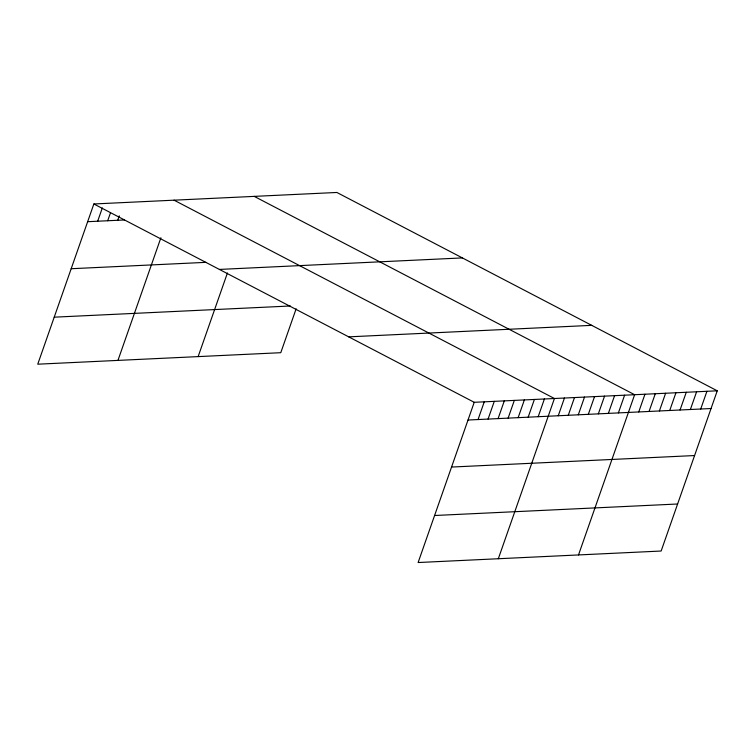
<?xml version="1.0" encoding="UTF-8"?>
<svg xmlns="http://www.w3.org/2000/svg" width="755" height="755" viewBox="0 0 755 755"><rect width="100%" height="100%" fill="white"/><g stroke="black" fill="none" stroke-linecap="round" stroke-linejoin="round"><path stroke-width="1.13" d="M717.25 390.807L474.225 402.302L418.119 562.532L661.144 551.027L717.25 390.807L336.881 192.468L93.856 203.973L37.75 364.193L280.775 352.698L296.139 308.804M97.678 221.224L102.331 207.927M107.701 220.753L110.419 212.995M117.723 220.271L119.281 215.845M117.95 360.399L160.9 237.759M198.14 356.605L227.434 272.97M478.047 419.553L484.257 401.83M488.07 419.082L494.28 401.358M498.092 418.61L504.302 400.877M508.124 418.128L514.325 400.405M518.147 417.657L524.357 399.933M528.17 417.185L534.38 399.461M538.192 416.703L544.402 398.98M498.319 558.738L554.425 398.508L174.056 200.179M558.247 415.76L564.447 398.036M568.27 415.288L574.48 397.564M578.292 414.806L584.502 397.083M588.315 414.335L594.525 396.611M598.337 413.863L604.547 396.139M608.37 413.391L614.57 395.658M618.392 412.909L624.602 395.186M578.509 554.934L634.625 394.714L254.256 196.385M638.749 411.947L644.949 394.223M649.073 411.456L655.283 393.732M659.398 410.975L665.608 393.251M669.732 410.484L675.933 392.76M680.057 409.993L686.267 392.27M690.381 409.503L696.591 391.779M700.716 409.012L706.925 391.288M87.655 221.696L124.415 219.96M71.187 268.723L205.964 262.344M219.384 269.422L462.4 257.917M54.218 317.175L290.354 305.992M348.706 336.853L591.731 325.348M468.024 420.025L711.04 408.53M451.556 467.052L694.572 455.548M434.587 515.505L677.603 504M93.856 203.973L474.225 402.302"/></g></svg>
